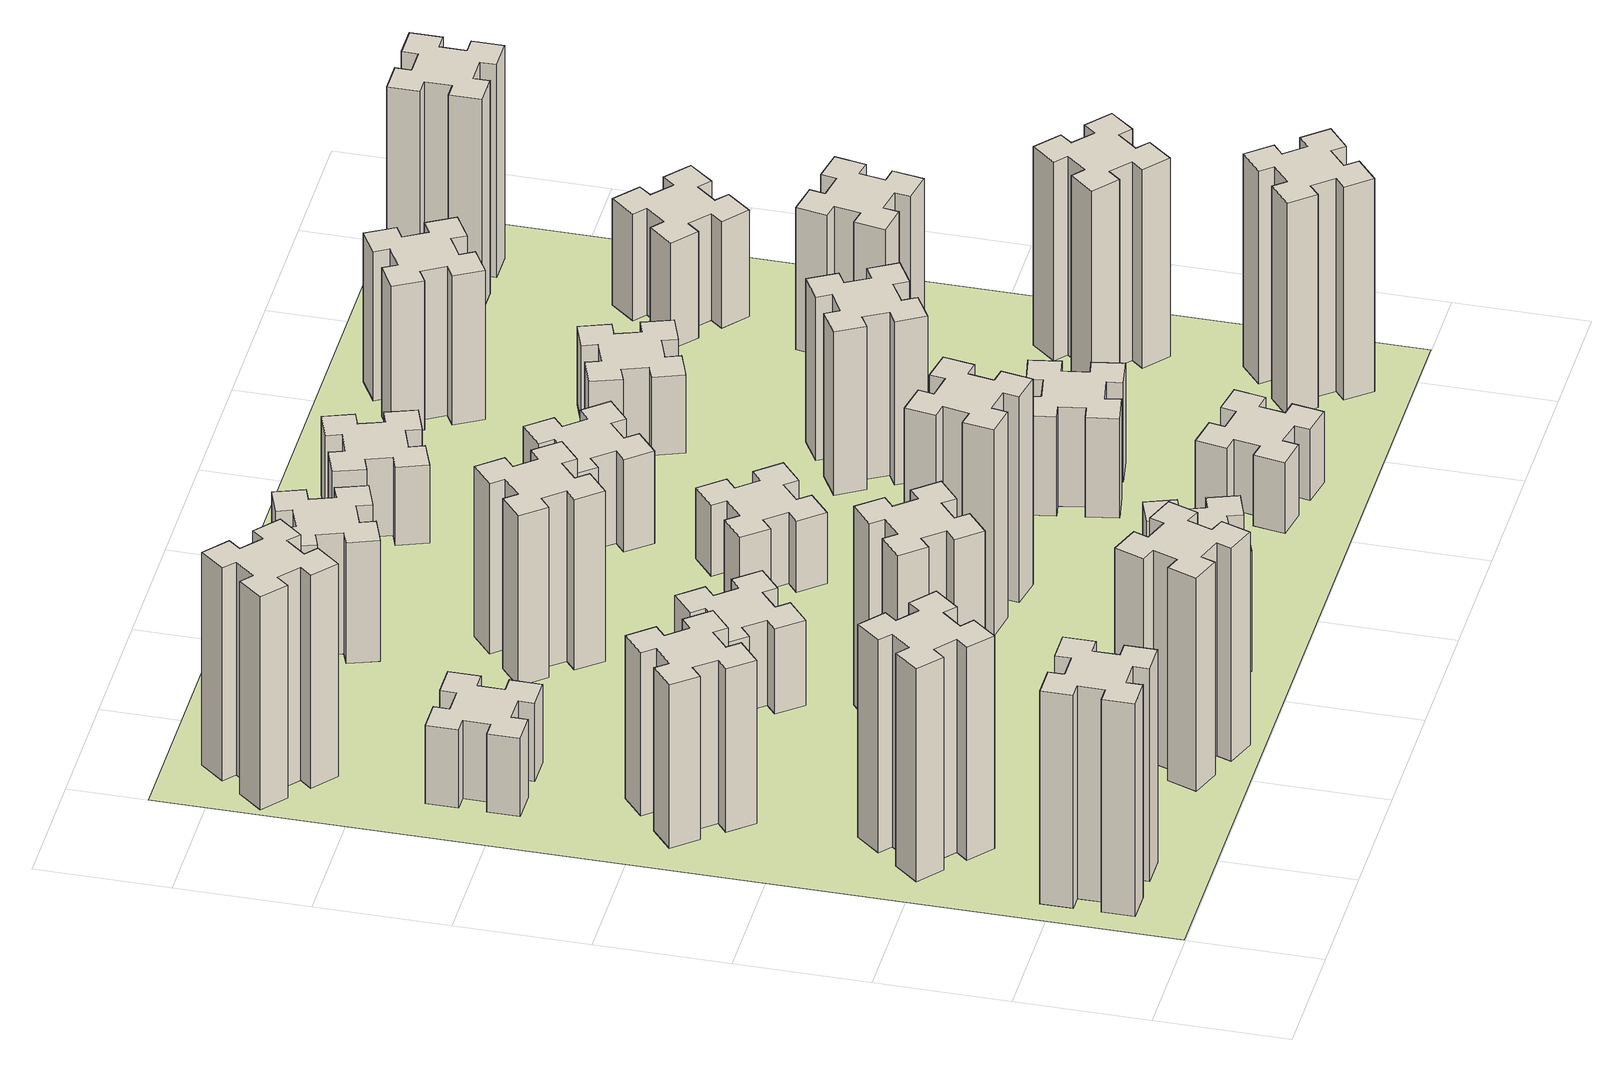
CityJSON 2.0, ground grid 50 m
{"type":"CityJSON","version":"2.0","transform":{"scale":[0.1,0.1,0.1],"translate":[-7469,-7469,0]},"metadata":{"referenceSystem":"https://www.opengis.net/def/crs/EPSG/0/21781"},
"CityObjects":{
"building1":{"type":"Building","attributes":{"class":"1000","function":"1000","usage":"1000","yearOfConstruction":2016,"roofType":"1000","measuredHeight":90,"storeysAboveGround":30,"storeysBelowGround":0},"geometry":[{"type":"Solid","lod":"1","boundaries":[[[[0,1,2,3,4,5,6,7,8,9,10,11,12,13,14,15,16,17,18,19]],[[17,16,20,21]],[[16,15,22,20]],[[15,14,23,22]],[[14,13,24,23]],[[13,12,25,24]],[[12,11,26,25]],[[11,10,27,26]],[[10,9,28,27]],[[9,8,29,28]],[[8,7,30,29]],[[7,6,31,30]],[[6,5,32,31]],[[5,4,33,32]],[[4,3,34,33]],[[3,2,35,34]],[[2,1,36,35]],[[1,0,37,36]],[[0,19,38,37]],[[19,18,39,38]],[[18,17,21,39]],[[24,25,26,27,28,29,30,31,32,33,34,35,36,37,38,39,21,20,22,23]]]]}]},
"building2":{"type":"Building","attributes":{"class":"1000","function":"1000","usage":"1000","yearOfConstruction":2016,"roofType":"1000","measuredHeight":90,"storeysAboveGround":30,"storeysBelowGround":0},"geometry":[{"type":"Solid","lod":"1","boundaries":[[[[40,41,42,43,44,45,46,47,48,49,50,51,52,53,54,55,56,57,58,59]],[[57,56,60,61]],[[56,55,62,60]],[[55,54,63,62]],[[54,53,64,63]],[[53,52,65,64]],[[52,51,66,65]],[[51,50,67,66]],[[50,49,68,67]],[[49,48,69,68]],[[48,47,70,69]],[[47,46,71,70]],[[46,45,72,71]],[[45,44,73,72]],[[44,43,74,73]],[[43,42,75,74]],[[42,41,76,75]],[[41,40,77,76]],[[40,59,78,77]],[[59,58,79,78]],[[58,57,61,79]],[[64,65,66,67,68,69,70,71,72,73,74,75,76,77,78,79,61,60,62,63]]]]}]},
"building3":{"type":"Building","attributes":{"class":"1000","function":"1000","usage":"1000","yearOfConstruction":2016,"roofType":"1000","measuredHeight":69,"storeysAboveGround":30,"storeysBelowGround":0},"geometry":[{"type":"Solid","lod":"1","boundaries":[[[[80,81,82,83,84,85,86,87,88,89,90,91,92,93,94,95,96,97,98,99]],[[97,96,100,101]],[[96,95,102,100]],[[95,94,103,102]],[[94,93,104,103]],[[93,92,105,104]],[[92,91,106,105]],[[91,90,107,106]],[[90,89,108,107]],[[89,88,109,108]],[[88,87,110,109]],[[87,86,111,110]],[[86,85,112,111]],[[85,84,113,112]],[[84,83,114,113]],[[83,82,115,114]],[[82,81,116,115]],[[81,80,117,116]],[[80,99,118,117]],[[99,98,119,118]],[[98,97,101,119]],[[104,105,106,107,108,109,110,111,112,113,114,115,116,117,118,119,101,100,102,103]]]]}]},
"building4":{"type":"Building","attributes":{"class":"1000","function":"1000","usage":"1000","yearOfConstruction":2016,"roofType":"1000","measuredHeight":33,"storeysAboveGround":30,"storeysBelowGround":0},"geometry":[{"type":"Solid","lod":"1","boundaries":[[[[120,121,122,123,124,125,126,127,128,129,130,131,132,133,134,135,136,137,138,139]],[[137,136,140,141]],[[136,135,142,140]],[[135,134,143,142]],[[134,133,144,143]],[[133,132,145,144]],[[132,131,146,145]],[[131,130,147,146]],[[130,129,148,147]],[[129,128,149,148]],[[128,127,150,149]],[[127,126,151,150]],[[126,125,152,151]],[[125,124,153,152]],[[124,123,154,153]],[[123,122,155,154]],[[122,121,156,155]],[[121,120,157,156]],[[120,139,158,157]],[[139,138,159,158]],[[138,137,141,159]],[[144,145,146,147,148,149,150,151,152,153,154,155,156,157,158,159,141,140,142,143]]]]}]},
"building5":{"type":"Building","attributes":{"class":"1000","function":"1000","usage":"1000","yearOfConstruction":2016,"roofType":"1000","measuredHeight":90,"storeysAboveGround":30,"storeysBelowGround":0},"geometry":[{"type":"Solid","lod":"1","boundaries":[[[[160,161,162,163,164,165,166,167,168,169,170,171,172,173,174,175,176,177,178,179]],[[177,176,180,181]],[[176,175,182,180]],[[175,174,183,182]],[[174,173,184,183]],[[173,172,185,184]],[[172,171,186,185]],[[171,170,187,186]],[[170,169,188,187]],[[169,168,189,188]],[[168,167,190,189]],[[167,166,191,190]],[[166,165,192,191]],[[165,164,193,192]],[[164,163,194,193]],[[163,162,195,194]],[[162,161,196,195]],[[161,160,197,196]],[[160,179,198,197]],[[179,178,199,198]],[[178,177,181,199]],[[184,185,186,187,188,189,190,191,192,193,194,195,196,197,198,199,181,180,182,183]]]]}]},
"building6":{"type":"Building","attributes":{"class":"1000","function":"1000","usage":"1000","yearOfConstruction":2016,"roofType":"1000","measuredHeight":90,"storeysAboveGround":30,"storeysBelowGround":0},"geometry":[{"type":"Solid","lod":"1","boundaries":[[[[200,201,202,203,204,205,206,207,208,209,210,211,212,213,214,215,216,217,218,219]],[[217,216,220,221]],[[216,215,222,220]],[[215,214,223,222]],[[214,213,224,223]],[[213,212,225,224]],[[212,211,226,225]],[[211,210,227,226]],[[210,209,228,227]],[[209,208,229,228]],[[208,207,230,229]],[[207,206,231,230]],[[206,205,232,231]],[[205,204,233,232]],[[204,203,234,233]],[[203,202,235,234]],[[202,201,236,235]],[[201,200,237,236]],[[200,219,238,237]],[[219,218,239,238]],[[218,217,221,239]],[[224,225,226,227,228,229,230,231,232,233,234,235,236,237,238,239,221,220,222,223]]]]}]},
"building7":{"type":"Building","attributes":{"class":"1000","function":"1000","usage":"1000","yearOfConstruction":2016,"roofType":"1000","measuredHeight":84,"storeysAboveGround":30,"storeysBelowGround":0},"geometry":[{"type":"Solid","lod":"1","boundaries":[[[[240,241,242,243,244,245,246,247,248,249,250,251,252,253,254,255,256,257,258,259]],[[257,256,260,261]],[[256,255,262,260]],[[255,254,263,262]],[[254,253,264,263]],[[253,252,265,264]],[[252,251,266,265]],[[251,250,267,266]],[[250,249,268,267]],[[249,248,269,268]],[[248,247,270,269]],[[247,246,271,270]],[[246,245,272,271]],[[245,244,273,272]],[[244,243,274,273]],[[243,242,275,274]],[[242,241,276,275]],[[241,240,277,276]],[[240,259,278,277]],[[259,258,279,278]],[[258,257,261,279]],[[264,265,266,267,268,269,270,271,272,273,274,275,276,277,278,279,261,260,262,263]]]]}]},
"building8":{"type":"Building","attributes":{"class":"1000","function":"1000","usage":"1000","yearOfConstruction":2016,"roofType":"1000","measuredHeight":36,"storeysAboveGround":30,"storeysBelowGround":0},"geometry":[{"type":"Solid","lod":"1","boundaries":[[[[280,281,282,283,284,285,286,287,288,289,290,291,292,293,294,295,296,297,298,299]],[[297,296,300,301]],[[296,295,302,300]],[[295,294,303,302]],[[294,293,304,303]],[[293,292,305,304]],[[292,291,306,305]],[[291,290,307,306]],[[290,289,308,307]],[[289,288,309,308]],[[288,287,310,309]],[[287,286,311,310]],[[286,285,312,311]],[[285,284,313,312]],[[284,283,314,313]],[[283,282,315,314]],[[282,281,316,315]],[[281,280,317,316]],[[280,299,318,317]],[[299,298,319,318]],[[298,297,301,319]],[[304,305,306,307,308,309,310,311,312,313,314,315,316,317,318,319,301,300,302,303]]]]}]},
"building9":{"type":"Building","attributes":{"class":"1000","function":"1000","usage":"1000","yearOfConstruction":2016,"roofType":"1000","measuredHeight":51,"storeysAboveGround":30,"storeysBelowGround":0},"geometry":[{"type":"Solid","lod":"1","boundaries":[[[[320,321,322,323,324,325,326,327,328,329,330,331,332,333,334,335,336,337,338,339]],[[337,336,340,341]],[[336,335,342,340]],[[335,334,343,342]],[[334,333,344,343]],[[333,332,345,344]],[[332,331,346,345]],[[331,330,347,346]],[[330,329,348,347]],[[329,328,349,348]],[[328,327,350,349]],[[327,326,351,350]],[[326,325,352,351]],[[325,324,353,352]],[[324,323,354,353]],[[323,322,355,354]],[[322,321,356,355]],[[321,320,357,356]],[[320,339,358,357]],[[339,338,359,358]],[[338,337,341,359]],[[344,345,346,347,348,349,350,351,352,353,354,355,356,357,358,359,341,340,342,343]]]]}]},
"building10":{"type":"Building","attributes":{"class":"1000","function":"1000","usage":"1000","yearOfConstruction":2016,"roofType":"1000","measuredHeight":72,"storeysAboveGround":30,"storeysBelowGround":0},"geometry":[{"type":"Solid","lod":"1","boundaries":[[[[360,361,362,363,364,365,366,367,368,369,370,371,372,373,374,375,376,377,378,379]],[[377,376,380,381]],[[376,375,382,380]],[[375,374,383,382]],[[374,373,384,383]],[[373,372,385,384]],[[372,371,386,385]],[[371,370,387,386]],[[370,369,388,387]],[[369,368,389,388]],[[368,367,390,389]],[[367,366,391,390]],[[366,365,392,391]],[[365,364,393,392]],[[364,363,394,393]],[[363,362,395,394]],[[362,361,396,395]],[[361,360,397,396]],[[360,379,398,397]],[[379,378,399,398]],[[378,377,381,399]],[[384,385,386,387,388,389,390,391,392,393,394,395,396,397,398,399,381,380,382,383]]]]}]},
"building11":{"type":"Building","attributes":{"class":"1000","function":"1000","usage":"1000","yearOfConstruction":2016,"roofType":"1000","measuredHeight":51,"storeysAboveGround":30,"storeysBelowGround":0},"geometry":[{"type":"Solid","lod":"1","boundaries":[[[[400,401,402,403,404,405,406,407,408,409,410,411,412,413,414,415,416,417,418,419]],[[417,416,420,421]],[[416,415,422,420]],[[415,414,423,422]],[[414,413,424,423]],[[413,412,425,424]],[[412,411,426,425]],[[411,410,427,426]],[[410,409,428,427]],[[409,408,429,428]],[[408,407,430,429]],[[407,406,431,430]],[[406,405,432,431]],[[405,404,433,432]],[[404,403,434,433]],[[403,402,435,434]],[[402,401,436,435]],[[401,400,437,436]],[[400,419,438,437]],[[419,418,439,438]],[[418,417,421,439]],[[424,425,426,427,428,429,430,431,432,433,434,435,436,437,438,439,421,420,422,423]]]]}]},
"building12":{"type":"Building","attributes":{"class":"1000","function":"1000","usage":"1000","yearOfConstruction":2016,"roofType":"1000","measuredHeight":87,"storeysAboveGround":30,"storeysBelowGround":0},"geometry":[{"type":"Solid","lod":"1","boundaries":[[[[440,441,442,443,444,445,446,447,448,449,450,451,452,453,454,455,456,457,458,459]],[[457,456,460,461]],[[456,455,462,460]],[[455,454,463,462]],[[454,453,464,463]],[[453,452,465,464]],[[452,451,466,465]],[[451,450,467,466]],[[450,449,468,467]],[[449,448,469,468]],[[448,447,470,469]],[[447,446,471,470]],[[446,445,472,471]],[[445,444,473,472]],[[444,443,474,473]],[[443,442,475,474]],[[442,441,476,475]],[[441,440,477,476]],[[440,459,478,477]],[[459,458,479,478]],[[458,457,461,479]],[[464,465,466,467,468,469,470,471,472,473,474,475,476,477,478,479,461,460,462,463]]]]}]},
"building13":{"type":"Building","attributes":{"class":"1000","function":"1000","usage":"1000","yearOfConstruction":2016,"roofType":"1000","measuredHeight":30,"storeysAboveGround":30,"storeysBelowGround":0},"geometry":[{"type":"Solid","lod":"1","boundaries":[[[[480,481,482,483,484,485,486,487,488,489,490,491,492,493,494,495,496,497,498,499]],[[497,496,500,501]],[[496,495,502,500]],[[495,494,503,502]],[[494,493,504,503]],[[493,492,505,504]],[[492,491,506,505]],[[491,490,507,506]],[[490,489,508,507]],[[489,488,509,508]],[[488,487,510,509]],[[487,486,511,510]],[[486,485,512,511]],[[485,484,513,512]],[[484,483,514,513]],[[483,482,515,514]],[[482,481,516,515]],[[481,480,517,516]],[[480,499,518,517]],[[499,498,519,518]],[[498,497,501,519]],[[504,505,506,507,508,509,510,511,512,513,514,515,516,517,518,519,501,500,502,503]]]]}]},
"building14":{"type":"Building","attributes":{"class":"1000","function":"1000","usage":"1000","yearOfConstruction":2016,"roofType":"1000","measuredHeight":39,"storeysAboveGround":30,"storeysBelowGround":0},"geometry":[{"type":"Solid","lod":"1","boundaries":[[[[520,521,522,523,524,525,526,527,528,529,530,531,532,533,534,535,536,537,538,539]],[[537,536,540,541]],[[536,535,542,540]],[[535,534,543,542]],[[534,533,544,543]],[[533,532,545,544]],[[532,531,546,545]],[[531,530,547,546]],[[530,529,548,547]],[[529,528,549,548]],[[528,527,550,549]],[[527,526,551,550]],[[526,525,552,551]],[[525,524,553,552]],[[524,523,554,553]],[[523,522,555,554]],[[522,521,556,555]],[[521,520,557,556]],[[520,539,558,557]],[[539,538,559,558]],[[538,537,541,559]],[[544,545,546,547,548,549,550,551,552,553,554,555,556,557,558,559,541,540,542,543]]]]}]},
"building15":{"type":"Building","attributes":{"class":"1000","function":"1000","usage":"1000","yearOfConstruction":2016,"roofType":"1000","measuredHeight":30,"storeysAboveGround":30,"storeysBelowGround":0},"geometry":[{"type":"Solid","lod":"1","boundaries":[[[[560,561,562,563,564,565,566,567,568,569,570,571,572,573,574,575,576,577,578,579]],[[577,576,580,581]],[[576,575,582,580]],[[575,574,583,582]],[[574,573,584,583]],[[573,572,585,584]],[[572,571,586,585]],[[571,570,587,586]],[[570,569,588,587]],[[569,568,589,588]],[[568,567,590,589]],[[567,566,591,590]],[[566,565,592,591]],[[565,564,593,592]],[[564,563,594,593]],[[563,562,595,594]],[[562,561,596,595]],[[561,560,597,596]],[[560,579,598,597]],[[579,578,599,598]],[[578,577,581,599]],[[584,585,586,587,588,589,590,591,592,593,594,595,596,597,598,599,581,580,582,583]]]]}]},
"building16":{"type":"Building","attributes":{"class":"1000","function":"1000","usage":"1000","yearOfConstruction":2016,"roofType":"1000","measuredHeight":33,"storeysAboveGround":30,"storeysBelowGround":0},"geometry":[{"type":"Solid","lod":"1","boundaries":[[[[600,601,602,603,604,605,606,607,608,609,610,611,612,613,614,615,616,617,618,619]],[[617,616,620,621]],[[616,615,622,620]],[[615,614,623,622]],[[614,613,624,623]],[[613,612,625,624]],[[612,611,626,625]],[[611,610,627,626]],[[610,609,628,627]],[[609,608,629,628]],[[608,607,630,629]],[[607,606,631,630]],[[606,605,632,631]],[[605,604,633,632]],[[604,603,634,633]],[[603,602,635,634]],[[602,601,636,635]],[[601,600,637,636]],[[600,619,638,637]],[[619,618,639,638]],[[618,617,621,639]],[[624,625,626,627,628,629,630,631,632,633,634,635,636,637,638,639,621,620,622,623]]]]}]},
"building17":{"type":"Building","attributes":{"class":"1000","function":"1000","usage":"1000","yearOfConstruction":2016,"roofType":"1000","measuredHeight":42,"storeysAboveGround":30,"storeysBelowGround":0},"geometry":[{"type":"Solid","lod":"1","boundaries":[[[[640,641,642,643,644,645,646,647,648,649,650,651,652,653,654,655,656,657,658,659]],[[657,656,660,661]],[[656,655,662,660]],[[655,654,663,662]],[[654,653,664,663]],[[653,652,665,664]],[[652,651,666,665]],[[651,650,667,666]],[[650,649,668,667]],[[649,648,669,668]],[[648,647,670,669]],[[647,646,671,670]],[[646,645,672,671]],[[645,644,673,672]],[[644,643,674,673]],[[643,642,675,674]],[[642,641,676,675]],[[641,640,677,676]],[[640,659,678,677]],[[659,658,679,678]],[[658,657,661,679]],[[664,665,666,667,668,669,670,671,672,673,674,675,676,677,678,679,661,660,662,663]]]]}]},
"building18":{"type":"Building","attributes":{"class":"1000","function":"1000","usage":"1000","yearOfConstruction":2016,"roofType":"1000","measuredHeight":69,"storeysAboveGround":30,"storeysBelowGround":0},"geometry":[{"type":"Solid","lod":"1","boundaries":[[[[680,681,682,683,684,685,686,687,688,689,690,691,692,693,694,695,696,697,698,699]],[[697,696,700,701]],[[696,695,702,700]],[[695,694,703,702]],[[694,693,704,703]],[[693,692,705,704]],[[692,691,706,705]],[[691,690,707,706]],[[690,689,708,707]],[[689,688,709,708]],[[688,687,710,709]],[[687,686,711,710]],[[686,685,712,711]],[[685,684,713,712]],[[684,683,714,713]],[[683,682,715,714]],[[682,681,716,715]],[[681,680,717,716]],[[680,699,718,717]],[[699,698,719,718]],[[698,697,701,719]],[[704,705,706,707,708,709,710,711,712,713,714,715,716,717,718,719,701,700,702,703]]]]}]},
"building19":{"type":"Building","attributes":{"class":"1000","function":"1000","usage":"1000","yearOfConstruction":2016,"roofType":"1000","measuredHeight":33,"storeysAboveGround":30,"storeysBelowGround":0},"geometry":[{"type":"Solid","lod":"1","boundaries":[[[[720,721,722,723,724,725,726,727,728,729,730,731,732,733,734,735,736,737,738,739]],[[737,736,740,741]],[[736,735,742,740]],[[735,734,743,742]],[[734,733,744,743]],[[733,732,745,744]],[[732,731,746,745]],[[731,730,747,746]],[[730,729,748,747]],[[729,728,749,748]],[[728,727,750,749]],[[727,726,751,750]],[[726,725,752,751]],[[725,724,753,752]],[[724,723,754,753]],[[723,722,755,754]],[[722,721,756,755]],[[721,720,757,756]],[[720,739,758,757]],[[739,738,759,758]],[[738,737,741,759]],[[744,745,746,747,748,749,750,751,752,753,754,755,756,757,758,759,741,740,742,743]]]]}]},
"building20":{"type":"Building","attributes":{"class":"1000","function":"1000","usage":"1000","yearOfConstruction":2016,"roofType":"1000","measuredHeight":90,"storeysAboveGround":30,"storeysBelowGround":0},"geometry":[{"type":"Solid","lod":"1","boundaries":[[[[760,761,762,763,764,765,766,767,768,769,770,771,772,773,774,775,776,777,778,779]],[[777,776,780,781]],[[776,775,782,780]],[[775,774,783,782]],[[774,773,784,783]],[[773,772,785,784]],[[772,771,786,785]],[[771,770,787,786]],[[770,769,788,787]],[[769,768,789,788]],[[768,767,790,789]],[[767,766,791,790]],[[766,765,792,791]],[[765,764,793,792]],[[764,763,794,793]],[[763,762,795,794]],[[762,761,796,795]],[[761,760,797,796]],[[760,779,798,797]],[[779,778,799,798]],[[778,777,781,799]],[[784,785,786,787,788,789,790,791,792,793,794,795,796,797,798,799,781,780,782,783]]]]}]},
"building21":{"type":"Building","attributes":{"class":"1000","function":"1000","usage":"1000","yearOfConstruction":2016,"roofType":"1000","measuredHeight":63,"storeysAboveGround":30,"storeysBelowGround":0},"geometry":[{"type":"Solid","lod":"1","boundaries":[[[[800,801,802,803,804,805,806,807,808,809,810,811,812,813,814,815,816,817,818,819]],[[817,816,820,821]],[[816,815,822,820]],[[815,814,823,822]],[[814,813,824,823]],[[813,812,825,824]],[[812,811,826,825]],[[811,810,827,826]],[[810,809,828,827]],[[809,808,829,828]],[[808,807,830,829]],[[807,806,831,830]],[[806,805,832,831]],[[805,804,833,832]],[[804,803,834,833]],[[803,802,835,834]],[[802,801,836,835]],[[801,800,837,836]],[[800,819,838,837]],[[819,818,839,838]],[[818,817,821,839]],[[824,825,826,827,828,829,830,831,832,833,834,835,836,837,838,839,821,820,822,823]]]]}]},
"building22":{"type":"Building","attributes":{"class":"1000","function":"1000","usage":"1000","yearOfConstruction":2016,"roofType":"1000","measuredHeight":84,"storeysAboveGround":30,"storeysBelowGround":0},"geometry":[{"type":"Solid","lod":"1","boundaries":[[[[840,841,842,843,844,845,846,847,848,849,850,851,852,853,854,855,856,857,858,859]],[[857,856,860,861]],[[856,855,862,860]],[[855,854,863,862]],[[854,853,864,863]],[[853,852,865,864]],[[852,851,866,865]],[[851,850,867,866]],[[850,849,868,867]],[[849,848,869,868]],[[848,847,870,869]],[[847,846,871,870]],[[846,845,872,871]],[[845,844,873,872]],[[844,843,874,873]],[[843,842,875,874]],[[842,841,876,875]],[[841,840,877,876]],[[840,859,878,877]],[[859,858,879,878]],[[858,857,861,879]],[[864,865,866,867,868,869,870,871,872,873,874,875,876,877,878,879,861,860,862,863]]]]}]},
"building23":{"type":"Building","attributes":{"class":"1000","function":"1000","usage":"1000","yearOfConstruction":2016,"roofType":"1000","measuredHeight":60,"storeysAboveGround":30,"storeysBelowGround":0},"geometry":[{"type":"Solid","lod":"1","boundaries":[[[[880,881,882,883,884,885,886,887,888,889,890,891,892,893,894,895,896,897,898,899]],[[897,896,900,901]],[[896,895,902,900]],[[895,894,903,902]],[[894,893,904,903]],[[893,892,905,904]],[[892,891,906,905]],[[891,890,907,906]],[[890,889,908,907]],[[889,888,909,908]],[[888,887,910,909]],[[887,886,911,910]],[[886,885,912,911]],[[885,884,913,912]],[[884,883,914,913]],[[883,882,915,914]],[[882,881,916,915]],[[881,880,917,916]],[[880,899,918,917]],[[899,898,919,918]],[[898,897,901,919]],[[904,905,906,907,908,909,910,911,912,913,914,915,916,917,918,919,901,900,902,903]]]]}]},
"building24":{"type":"Building","attributes":{"class":"1000","function":"1000","usage":"1000","yearOfConstruction":2016,"roofType":"1000","measuredHeight":45,"storeysAboveGround":30,"storeysBelowGround":0},"geometry":[{"type":"Solid","lod":"1","boundaries":[[[[920,921,922,923,924,925,926,927,928,929,930,931,932,933,934,935,936,937,938,939]],[[937,936,940,941]],[[936,935,942,940]],[[935,934,943,942]],[[934,933,944,943]],[[933,932,945,944]],[[932,931,946,945]],[[931,930,947,946]],[[930,929,948,947]],[[929,928,949,948]],[[928,927,950,949]],[[927,926,951,950]],[[926,925,952,951]],[[925,924,953,952]],[[924,923,954,953]],[[923,922,955,954]],[[922,921,956,955]],[[921,920,957,956]],[[920,939,958,957]],[[939,938,959,958]],[[938,937,941,959]],[[944,945,946,947,948,949,950,951,952,953,954,955,956,957,958,959,941,940,942,943]]]]}]},
"building25":{"type":"Building","attributes":{"class":"1000","function":"1000","usage":"1000","yearOfConstruction":2016,"roofType":"1000","measuredHeight":90,"storeysAboveGround":30,"storeysBelowGround":0},"geometry":[{"type":"Solid","lod":"1","boundaries":[[[[960,961,962,963,964,965,966,967,968,969,970,971,972,973,974,975,976,977,978,979]],[[977,976,980,981]],[[976,975,982,980]],[[975,974,983,982]],[[974,973,984,983]],[[973,972,985,984]],[[972,971,986,985]],[[971,970,987,986]],[[970,969,988,987]],[[969,968,989,988]],[[968,967,990,989]],[[967,966,991,990]],[[966,965,992,991]],[[965,964,993,992]],[[964,963,994,993]],[[963,962,995,994]],[[962,961,996,995]],[[961,960,997,996]],[[960,979,998,997]],[[979,978,999,998]],[[978,977,981,999]],[[984,985,986,987,988,989,990,991,992,993,994,995,996,997,998,999,981,980,982,983]]]]}]},
"landuse1":{"type":"LandUse","attributes":{"name":"plot1","function":"1010"},"geometry":[{"type":"MultiSurface","lod":"1","boundaries":[[[1000,1001,1002,1003]]]}]}
},
"vertices":[
[165,425,0],[165,325,0],[105,325,0],[105,205,0],[225,205,0],[225,265,0],[325,265,0],[325,205,0],[445,205,0],[445,325,0],[385,325,0],[385,425,0],[445,425,0],[445,545,0],[325,545,0],[325,485,0],[225,485,0],[225,545,0],[105,545,0],[105,425,0],[225,485,900],[225,545,900],[325,485,900],[325,545,900],[445,545,900],[445,425,900],[385,425,900],[385,325,900],[445,325,900],[445,205,900],[325,205,900],[325,265,900],[225,265,900],[225,205,900],[105,205,900],[105,325,900],[165,325,900],[165,425,900],[105,425,900],[105,545,900],
[484,1067,0],[408,1132,0],[446,1178,0],[354,1255,0],[277,1163,0],[323,1124,0],[259,1048,0],[213,1086,0],[136,994,0],[228,917,0],[266,963,0],[343,899,0],[304,853,0],[396,776,0],[473,868,0],[427,906,0],[492,983,0],[538,944,0],[615,1036,0],[523,1113,0],[492,983,900],[538,944,900],[427,906,900],[473,868,900],[396,776,900],[304,853,900],[343,899,900],[266,963,900],[228,917,900],[136,994,900],[213,1086,900],[259,1048,900],[323,1124,900],[277,1163,900],[354,1255,900],[446,1178,900],[408,1132,900],[484,1067,900],[523,1113,900],[615,1036,900],
[492,1888,0],[427,1964,0],[473,2003,0],[396,2095,0],[304,2018,0],[343,1972,0],[266,1907,0],[228,1953,0],[136,1876,0],[213,1784,0],[259,1823,0],[323,1746,0],[277,1708,0],[354,1616,0],[446,1693,0],[408,1739,0],[484,1803,0],[523,1757,0],[615,1834,0],[538,1926,0],[484,1803,690],[523,1757,690],[408,1739,690],[446,1693,690],[354,1616,690],[277,1708,690],[323,1746,690],[259,1823,690],[213,1784,690],[136,1876,690],[228,1953,690],[266,1907,690],[343,1972,690],[304,2018,690],[396,2095,690],[473,2003,690],[427,1964,690],[492,1888,690],[538,1926,690],[615,1834,690],
[485,2545,0],[485,2645,0],[545,2645,0],[545,2765,0],[425,2765,0],[425,2705,0],[325,2705,0],[325,2765,0],[205,2765,0],[205,2645,0],[265,2645,0],[265,2545,0],[205,2545,0],[205,2425,0],[325,2425,0],[325,2485,0],[425,2485,0],[425,2425,0],[545,2425,0],[545,2545,0],[425,2485,330],[425,2425,330],[325,2485,330],[325,2425,330],[205,2425,330],[205,2545,330],[265,2545,330],[265,2645,330],[205,2645,330],[205,2765,330],[325,2765,330],[325,2705,330],[425,2705,330],[425,2765,330],[545,2765,330],[545,2645,330],[485,2645,330],[485,2545,330],[545,2545,330],[545,2425,330],
[1029,360,0],[995,266,0],[939,287,0],[897,174,0],[1010,133,0],[1031,189,0],[1125,155,0],[1104,99,0],[1217,57,0],[1258,170,0],[1202,191,0],[1236,285,0],[1292,264,0],[1333,377,0],[1220,418,0],[1200,362,0],[1106,396,0],[1127,452,0],[1014,493,0],[973,380,0],[1106,396,900],[1127,452,900],[1200,362,900],[1220,418,900],[1333,377,900],[1292,264,900],[1236,285,900],[1202,191,900],[1258,170,900],[1217,57,900],[1104,99,900],[1125,155,900],[1031,189,900],[1010,133,900],[897,174,900],[939,287,900],[995,266,900],[1029,360,900],[973,380,900],[1014,493,900],
[384,3387,0],[308,3452,0],[346,3498,0],[254,3575,0],[177,3483,0],[223,3444,0],[159,3368,0],[113,3406,0],[36,3314,0],[128,3237,0],[166,3283,0],[243,3219,0],[204,3173,0],[296,3096,0],[373,3188,0],[327,3226,0],[392,3303,0],[438,3264,0],[515,3356,0],[423,3433,0],[392,3303,900],[438,3264,900],[327,3226,900],[373,3188,900],[296,3096,900],[204,3173,900],[243,3219,900],[166,3283,900],[128,3237,900],[36,3314,900],[113,3406,900],[159,3368,900],[223,3444,900],[177,3483,900],[254,3575,900],[346,3498,900],[308,3452,900],[384,3387,900],[423,3433,900],[515,3356,900],
[1083,1332,0],[1006,1267,0],[968,1313,0],[876,1236,0],[953,1144,0],[999,1183,0],[1063,1106,0],[1017,1068,0],[1094,976,0],[1186,1053,0],[1148,1099,0],[1224,1163,0],[1263,1117,0],[1355,1194,0],[1278,1286,0],[1232,1248,0],[1167,1324,0],[1213,1363,0],[1136,1455,0],[1044,1378,0],[1167,1324,840],[1213,1363,840],[1232,1248,840],[1278,1286,840],[1355,1194,840],[1263,1117,840],[1224,1163,840],[1148,1099,840],[1186,1053,840],[1094,976,840],[1017,1068,840],[1063,1106,840],[999,1183,840],[953,1144,840],[876,1236,840],[968,1313,840],[1006,1267,840],[1083,1332,840],[1044,1378,840],[1136,1455,840],
[1083,1972,0],[1006,1907,0],[968,1953,0],[876,1876,0],[953,1784,0],[999,1823,0],[1063,1746,0],[1017,1708,0],[1094,1616,0],[1186,1693,0],[1148,1739,0],[1224,1803,0],[1263,1757,0],[1355,1834,0],[1278,1926,0],[1232,1888,0],[1167,1964,0],[1213,2003,0],[1136,2095,0],[1044,2018,0],[1167,1964,360],[1213,2003,360],[1232,1888,360],[1278,1926,360],[1355,1834,360],[1263,1757,360],[1224,1803,360],[1148,1739,360],[1186,1693,360],[1094,1616,360],[1017,1708,360],[1063,1746,360],[999,1823,360],[953,1784,360],[876,1876,360],[968,1953,360],[1006,1907,360],[1083,1972,360],[1044,2018,360],[1136,2095,360],
[1765,496,0],[1671,462,0],[1650,518,0],[1537,477,0],[1579,364,0],[1635,385,0],[1669,291,0],[1613,270,0],[1654,157,0],[1767,199,0],[1746,255,0],[1840,289,0],[1860,233,0],[1973,274,0],[1932,387,0],[1876,366,0],[1842,460,0],[1898,480,0],[1857,593,0],[1744,552,0],[1842,460,510],[1898,480,510],[1876,366,510],[1932,387,510],[1973,274,510],[1860,233,510],[1840,289,510],[1746,255,510],[1767,199,510],[1654,157,510],[1613,270,510],[1669,291,510],[1635,385,510],[1579,364,510],[1537,477,510],[1650,518,510],[1671,462,510],[1765,496,510],[1744,552,510],[1857,593,510],
[1099,2563,0],[1163,2486,0],[1117,2448,0],[1194,2356,0],[1286,2433,0],[1248,2479,0],[1324,2543,0],[1363,2497,0],[1455,2574,0],[1378,2666,0],[1332,2628,0],[1267,2704,0],[1313,2743,0],[1236,2835,0],[1144,2758,0],[1183,2712,0],[1106,2647,0],[1068,2693,0],[976,2616,0],[1053,2524,0],[1106,2647,720],[1068,2693,720],[1183,2712,720],[1144,2758,720],[1236,2835,720],[1313,2743,720],[1267,2704,720],[1332,2628,720],[1378,2666,720],[1455,2574,720],[1363,2497,720],[1324,2543,720],[1248,2479,720],[1286,2433,720],[1194,2356,720],[1117,2448,720],[1163,2486,720],[1099,2563,720],[1053,2524,720],[976,2616,720],
[995,3345,0],[1029,3251,0],[973,3230,0],[1014,3117,0],[1127,3159,0],[1106,3215,0],[1200,3249,0],[1220,3193,0],[1333,3234,0],[1292,3347,0],[1236,3326,0],[1202,3420,0],[1258,3440,0],[1217,3553,0],[1104,3512,0],[1125,3456,0],[1031,3422,0],[1010,3478,0],[897,3437,0],[939,3324,0],[1031,3422,510],[1010,3478,510],[1125,3456,510],[1104,3512,510],[1217,3553,510],[1258,3440,510],[1202,3420,510],[1236,3326,510],[1292,3347,510],[1333,3234,510],[1220,3193,510],[1200,3249,510],[1106,3215,510],[1127,3159,510],[1014,3117,510],[973,3230,510],[1029,3251,510],[995,3345,510],[939,3324,510],[897,3437,510],
[1955,1147,0],[1972,1245,0],[2031,1235,0],[2052,1353,0],[1934,1374,0],[1924,1315,0],[1825,1332,0],[1836,1391,0],[1717,1412,0],[1697,1294,0],[1756,1284,0],[1738,1185,0],[1679,1196,0],[1658,1077,0],[1777,1057,0],[1787,1116,0],[1885,1098,0],[1875,1039,0],[1993,1018,0],[2014,1137,0],[1885,1098,870],[1875,1039,870],[1787,1116,870],[1777,1057,870],[1658,1077,870],[1679,1196,870],[1738,1185,870],[1756,1284,870],[1697,1294,870],[1717,1412,870],[1836,1391,870],[1825,1332,870],[1924,1315,870],[1934,1374,870],[2052,1353,870],[2031,1235,870],[1972,1245,870],[1955,1147,870],[2014,1137,870],[1993,1018,870],
[1972,1988,0],[1907,2064,0],[1953,2103,0],[1876,2195,0],[1784,2118,0],[1823,2072,0],[1746,2007,0],[1708,2053,0],[1616,1976,0],[1693,1884,0],[1739,1923,0],[1803,1846,0],[1757,1808,0],[1834,1716,0],[1926,1793,0],[1888,1839,0],[1964,1903,0],[2003,1857,0],[2095,1934,0],[2018,2026,0],[1964,1903,300],[2003,1857,300],[1888,1839,300],[1926,1793,300],[1834,1716,300],[1757,1808,300],[1803,1846,300],[1739,1923,300],[1693,1884,300],[1616,1976,300],[1708,2053,300],[1746,2007,300],[1823,2072,300],[1784,2118,300],[1876,2195,300],[1953,2103,300],[1907,2064,300],[1972,1988,300],[2018,2026,300],[2095,1934,300],
[1988,2479,0],[2064,2543,0],[2103,2497,0],[2195,2574,0],[2118,2666,0],[2072,2628,0],[2007,2704,0],[2053,2743,0],[1976,2835,0],[1884,2758,0],[1923,2712,0],[1846,2647,0],[1808,2693,0],[1716,2616,0],[1793,2524,0],[1839,2563,0],[1903,2486,0],[1857,2448,0],[1934,2356,0],[2026,2433,0],[1903,2486,390],[1857,2448,390],[1839,2563,390],[1793,2524,390],[1716,2616,390],[1808,2693,390],[1846,2647,390],[1923,2712,390],[1884,2758,390],[1976,2835,390],[2053,2743,390],[2007,2704,390],[2072,2628,390],[2118,2666,390],[2195,2574,390],[2103,2497,390],[2064,2543,390],[1988,2479,390],[2026,2433,390],[1934,2356,390],
[2596,444,0],[2578,345,0],[2519,356,0],[2498,237,0],[2617,217,0],[2627,276,0],[2725,258,0],[2715,199,0],[2833,178,0],[2854,297,0],[2795,307,0],[2812,405,0],[2871,395,0],[2892,513,0],[2774,534,0],[2764,475,0],[2665,492,0],[2676,551,0],[2557,572,0],[2537,454,0],[2665,492,300],[2676,551,300],[2764,475,300],[2774,534,300],[2892,513,300],[2871,395,300],[2812,405,300],[2795,307,300],[2854,297,300],[2833,178,300],[2715,199,300],[2725,258,300],[2627,276,300],[2617,217,300],[2498,237,300],[2519,356,300],[2578,345,300],[2596,444,300],[2537,454,300],[2557,572,300],
[1865,3456,0],[1771,3422,0],[1750,3478,0],[1637,3437,0],[1679,3324,0],[1735,3345,0],[1769,3251,0],[1713,3230,0],[1754,3117,0],[1867,3159,0],[1846,3215,0],[1940,3249,0],[1960,3193,0],[2073,3234,0],[2032,3347,0],[1976,3326,0],[1942,3420,0],[1998,3440,0],[1957,3553,0],[1844,3512,0],[1942,3420,330],[1998,3440,330],[1976,3326,330],[2032,3347,330],[2073,3234,330],[1960,3193,330],[1940,3249,330],[1846,3215,330],[1867,3159,330],[1754,3117,330],[1713,3230,330],[1769,3251,330],[1735,3345,330],[1679,3324,330],[1637,3437,330],[1750,3478,330],[1771,3422,330],[1865,3456,330],[1844,3512,330],[1957,3553,330],
[2625,1132,0],[2527,1115,0],[2517,1174,0],[2398,1153,0],[2419,1035,0],[2478,1045,0],[2496,947,0],[2437,937,0],[2457,818,0],[2576,839,0],[2565,898,0],[2664,916,0],[2674,857,0],[2792,877,0],[2771,996,0],[2712,985,0],[2695,1084,0],[2754,1094,0],[2733,1212,0],[2615,1191,0],[2695,1084,420],[2754,1094,420],[2712,985,420],[2771,996,420],[2792,877,420],[2674,857,420],[2664,916,420],[2565,898,420],[2576,839,420],[2457,818,420],[2437,937,420],[2496,947,420],[2478,1045,420],[2419,1035,420],[2398,1153,420],[2517,1174,420],[2527,1115,420],[2625,1132,420],[2615,1191,420],[2733,1212,420],
[2475,1744,0],[2525,1657,0],[2473,1627,0],[2533,1523,0],[2637,1583,0],[2607,1635,0],[2694,1685,0],[2724,1633,0],[2828,1693,0],[2768,1797,0],[2716,1767,0],[2666,1854,0],[2718,1884,0],[2658,1988,0],[2554,1928,0],[2584,1876,0],[2497,1826,0],[2467,1878,0],[2363,1818,0],[2423,1714,0],[2497,1826,690],[2467,1878,690],[2584,1876,690],[2554,1928,690],[2658,1988,690],[2718,1884,690],[2666,1854,690],[2716,1767,690],[2768,1797,690],[2828,1693,690],[2724,1633,690],[2694,1685,690],[2607,1635,690],[2637,1583,690],[2533,1523,690],[2473,1627,690],[2525,1657,690],[2475,1744,690],[2423,1714,690],[2363,1818,690],
[2586,2475,0],[2680,2509,0],[2700,2453,0],[2813,2494,0],[2772,2607,0],[2716,2586,0],[2682,2680,0],[2738,2700,0],[2697,2813,0],[2584,2772,0],[2605,2716,0],[2511,2682,0],[2490,2738,0],[2377,2697,0],[2419,2584,0],[2475,2605,0],[2509,2511,0],[2453,2490,0],[2494,2377,0],[2607,2419,0],[2509,2511,330],[2453,2490,330],[2475,2605,330],[2419,2584,330],[2377,2697,330],[2490,2738,330],[2511,2682,330],[2605,2716,330],[2584,2772,330],[2697,2813,330],[2738,2700,330],[2682,2680,330],[2716,2586,330],[2772,2607,330],[2813,2494,330],[2700,2453,330],[2680,2509,330],[2586,2475,330],[2607,2419,330],[2494,2377,330],
[3468,259,0],[3544,323,0],[3583,277,0],[3675,354,0],[3598,446,0],[3552,408,0],[3487,484,0],[3533,523,0],[3456,615,0],[3364,538,0],[3403,492,0],[3326,427,0],[3288,473,0],[3196,396,0],[3273,304,0],[3319,343,0],[3383,266,0],[3337,228,0],[3414,136,0],[3506,213,0],[3383,266,900],[3337,228,900],[3319,343,900],[3273,304,900],[3196,396,900],[3288,473,900],[3326,427,900],[3403,492,900],[3364,538,900],[3456,615,900],[3533,523,900],[3487,484,900],[3552,408,900],[3598,446,900],[3675,354,900],[3583,277,900],[3544,323,900],[3468,259,900],[3506,213,900],[3414,136,900],
[2716,3347,0],[2666,3434,0],[2718,3464,0],[2658,3568,0],[2554,3508,0],[2584,3456,0],[2497,3406,0],[2467,3458,0],[2363,3398,0],[2423,3294,0],[2475,3324,0],[2525,3237,0],[2473,3207,0],[2533,3103,0],[2637,3163,0],[2607,3215,0],[2694,3265,0],[2724,3213,0],[2828,3273,0],[2768,3377,0],[2694,3265,630],[2724,3213,630],[2607,3215,630],[2637,3163,630],[2533,3103,630],[2473,3207,630],[2525,3237,630],[2475,3324,630],[2423,3294,630],[2363,3398,630],[2467,3458,630],[2497,3406,630],[2584,3456,630],[2554,3508,630],[2658,3568,630],[2718,3464,630],[2666,3434,630],[2716,3347,630],[2768,3377,630],[2828,3273,630],
[3487,1006,0],[3552,1083,0],[3598,1044,0],[3675,1136,0],[3583,1213,0],[3544,1167,0],[3468,1232,0],[3506,1278,0],[3414,1355,0],[3337,1263,0],[3383,1224,0],[3319,1148,0],[3273,1186,0],[3196,1094,0],[3288,1017,0],[3326,1063,0],[3403,999,0],[3364,953,0],[3456,876,0],[3533,968,0],[3403,999,840],[3364,953,840],[3326,1063,840],[3288,1017,840],[3196,1094,840],[3273,1186,840],[3319,1148,840],[3383,1224,840],[3337,1263,840],[3414,1355,840],[3506,1278,840],[3468,1232,840],[3544,1167,840],[3583,1213,840],[3675,1136,840],[3598,1044,840],[3552,1083,840],[3487,1006,840],[3533,968,840],[3456,876,840],
[3267,1856,0],[3365,1838,0],[3355,1779,0],[3473,1758,0],[3494,1877,0],[3435,1887,0],[3452,1985,0],[3511,1975,0],[3532,2093,0],[3414,2114,0],[3404,2055,0],[3305,2072,0],[3316,2131,0],[3197,2152,0],[3177,2034,0],[3236,2024,0],[3218,1925,0],[3159,1936,0],[3138,1817,0],[3257,1797,0],[3218,1925,600],[3159,1936,600],[3236,2024,600],[3177,2034,600],[3197,2152,600],[3316,2131,600],[3305,2072,600],[3404,2055,600],[3414,2114,600],[3532,2093,600],[3511,1975,600],[3452,1985,600],[3435,1887,600],[3494,1877,600],[3473,1758,600],[3355,1779,600],[3365,1838,600],[3267,1856,600],[3257,1797,600],[3138,1817,600],
[3444,2647,0],[3368,2712,0],[3406,2758,0],[3314,2835,0],[3237,2743,0],[3283,2704,0],[3219,2628,0],[3173,2666,0],[3096,2574,0],[3188,2497,0],[3226,2543,0],[3303,2479,0],[3264,2433,0],[3356,2356,0],[3433,2448,0],[3387,2486,0],[3452,2563,0],[3498,2524,0],[3575,2616,0],[3483,2693,0],[3452,2563,450],[3498,2524,450],[3387,2486,450],[3433,2448,450],[3356,2356,450],[3264,2433,450],[3303,2479,450],[3226,2543,450],[3188,2497,450],[3096,2574,450],[3173,2666,450],[3219,2628,450],[3283,2704,450],[3237,2743,450],[3314,2835,450],[3406,2758,450],[3368,2712,450],[3444,2647,450],[3483,2693,450],[3575,2616,450],
[3285,3325,0],[3385,3325,0],[3385,3265,0],[3505,3265,0],[3505,3385,0],[3445,3385,0],[3445,3485,0],[3505,3485,0],[3505,3605,0],[3385,3605,0],[3385,3545,0],[3285,3545,0],[3285,3605,0],[3165,3605,0],[3165,3485,0],[3225,3485,0],[3225,3385,0],[3165,3385,0],[3165,3265,0],[3285,3265,0],[3225,3385,900],[3165,3385,900],[3225,3485,900],[3165,3485,900],[3165,3605,900],[3285,3605,900],[3285,3545,900],[3385,3545,900],[3385,3605,900],[3505,3605,900],[3505,3485,900],[3445,3485,900],[3445,3385,900],[3505,3385,900],[3505,3265,900],[3385,3265,900],[3385,3325,900],[3285,3325,900],[3285,3265,900],[3165,3265,900],
[5,3705,0],[3705,3705,0],[3705,5,0],[5,5,0]
]}
